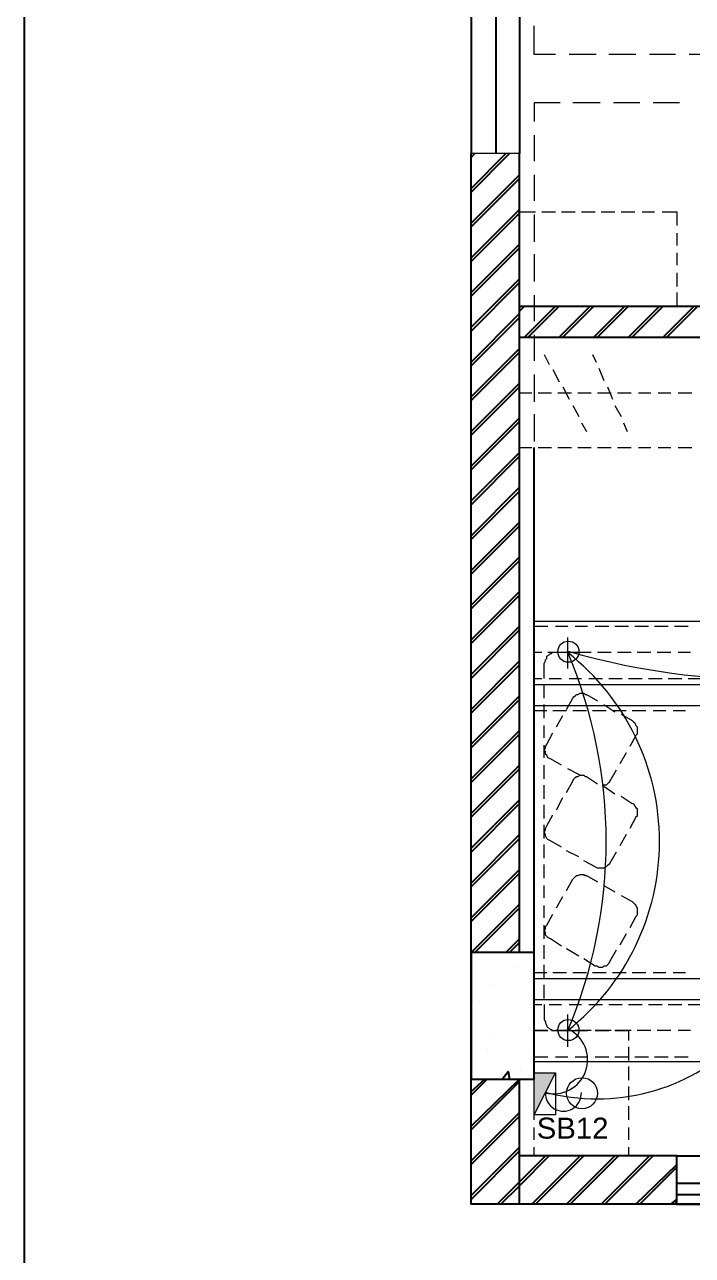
# Model space of a CAD drawing. Header units: millimetres. Extents: x 68955 to 118645, y -193284 to 16474.
# Drawn here: x 68955 to 72137, y -148731 to -142869 of the extents above; entities that cross this region are included whole.
import ezdxf

# ---------------------------------------------------------------- set-up
doc = ezdxf.new("R2010")
doc.units = ezdxf.units.MM
for name, color, linetype, true_color in [('PDF8_celling', 7, 'Continuous', 0x00cc70), ('PDF8_coloum', 7, 'Continuous', 0x767676), ('PDF8_dotted line', 7, 'Continuous', 0x535353), ('PDF8_furniture', 7, 'Continuous', 0x989898), ('PDF8_light', 7, 'Continuous', 0xff8e53), ('PDF8_plan', 7, 'Continuous', 0x989898), ('PDF8_TEXT', 7, 'Continuous', 0x535353), ('PDF8_wall', 7, 'Continuous', 0x535353), ('PDF8_window', 7, 'Continuous', 0x535353), ('PDF8_wiring', 150, 'Continuous', 0x007fff)]:
    doc.layers.add(name, color=color, linetype=linetype, true_color=true_color)
doc.layers.add('PDF8_switch board', color=1, linetype='Continuous')
doc.styles.add('PDF Arial', font='arial.ttf')

msp = doc.modelspace()

# ---------------------------------------------------------------- linework, layer by layer
at = {"layer": 'PDF8_celling', "lineweight": 13}
for points in [[(71383.656, -145710.903), (73835.735, -145710.903)], [(71383.656, -146012.243), (73534.395, -146012.243)], [(71383.656, -146112.689), (73433.948, -146112.689)], [(71383.656, -147412.586), (73433.948, -147412.586)], [(71383.656, -147513.033), (73534.395, -147513.033)], [(71383.656, -147808.464), (73835.735, -147808.464)]]:
    msp.add_lwpolyline(points, dxfattribs=at)
at = {"layer": 'PDF8_coloum', "lineweight": 25}
for points in [[(71082.317, -143648.794), (71247.758, -143483.352)], [(71082.317, -143501.078), (71100.043, -143483.352)], [(71082.317, -143666.52), (71265.484, -143483.352)], [(71082.317, -143814.235), (71312.753, -143583.799)], [(71082.317, -143831.961), (71312.753, -143601.525)], [(71082.317, -143979.677), (71312.753, -143749.24)], [(71082.317, -143997.402), (71312.753, -143766.966)], [(71082.317, -144145.118), (71312.753, -143914.682)], [(71082.317, -144162.844), (71312.753, -143932.408)], [(71082.317, -144310.559), (71312.753, -144080.123)], [(71082.317, -144328.285), (71312.753, -144097.849)], [(71312.753, -144216.021), (71318.662, -144210.113)], [(71312.753, -144233.747), (71336.387, -144210.113)], [(71336.387, -144357.828), (71484.103, -144210.113)], [(71354.113, -144357.828), (71501.829, -144210.113)], [(71501.829, -144357.828), (71649.544, -144210.113)], [(71519.555, -144357.828), (71667.27, -144210.113)], [(71667.27, -144357.828), (71814.986, -144210.113)], [(71684.996, -144357.828), (71832.712, -144210.113)], [(71832.712, -144357.828), (71980.427, -144210.113)], [(71850.438, -144357.828), (71998.153, -144210.113)], [(71998.153, -144357.828), (72145.869, -144210.113)], [(72015.879, -144357.828), (72163.595, -144210.113)], [(71082.317, -144476.001), (71312.753, -144245.565)], [(71082.317, -144493.727), (71312.753, -144263.29)], [(71082.317, -144641.442), (71312.753, -144411.006)], [(71082.317, -144659.168), (71312.753, -144428.732)], [(71082.317, -144806.884), (71312.753, -144576.447)], [(71082.317, -144824.61), (71312.753, -144594.173)], [(71082.317, -144972.325), (71312.753, -144741.889)], [(71082.317, -144990.051), (71312.753, -144759.615)], [(71082.317, -145137.767), (71312.753, -144907.33)], [(71082.317, -145155.492), (71312.753, -144925.056)], [(71082.317, -145303.208), (71312.753, -145072.772)], [(71082.317, -145320.934), (71312.753, -145090.498)], [(71082.317, -145468.649), (71312.753, -145238.213)], [(71082.317, -145486.375), (71312.753, -145255.939)], [(71082.317, -145634.091), (71312.753, -145403.655)], [(71082.317, -145651.817), (71312.753, -145421.38)], [(71082.317, -145799.532), (71312.753, -145569.096)], [(71082.317, -145817.258), (71312.753, -145586.822)], [(71082.317, -145964.974), (71312.753, -145734.537)], [(71082.317, -145982.7), (71312.753, -145752.263)], [(71082.317, -146130.415), (71312.753, -145899.979)], [(71082.317, -146148.141), (71312.753, -145917.705)], [(71082.317, -146295.856), (71312.753, -146065.42)], [(71082.317, -146313.582), (71312.753, -146083.146)], [(71082.317, -146461.298), (71312.753, -146230.862)], [(71082.317, -146479.024), (71312.753, -146248.588)], [(71082.317, -146626.739), (71312.753, -146396.303)], [(71082.317, -146644.465), (71312.753, -146414.029)], [(71082.317, -146792.181), (71312.753, -146561.745)], [(71082.317, -146809.907), (71312.753, -146579.47)], [(71082.317, -146957.622), (71312.753, -146727.186)], [(71082.317, -146975.348), (71312.753, -146744.912)], [(71082.317, -147123.064), (71312.753, -146892.627)], [(71082.317, -147140.789), (71312.753, -146910.353)], [(71082.317, -147288.505), (71312.753, -147058.069)], [(71100.043, -147288.505), (71312.753, -147075.795)], [(71247.758, -147288.505), (71312.753, -147223.51)], [(71265.484, -147288.505), (71312.753, -147241.236)], [(71082.317, -147950.271), (71147.312, -147891.185)], [(71082.317, -148115.712), (71312.753, -147891.185)], [(71082.317, -147967.997), (71159.129, -147891.185)], [(71082.317, -148133.438), (71312.753, -147903.002)], [(71082.317, -148281.154), (71312.753, -148050.717)], [(71082.317, -148298.879), (71312.753, -148068.443)], [(71082.317, -148446.595), (71312.753, -148216.159)], [(71082.317, -148464.321), (71312.753, -148233.885)], [(71206.398, -148487.955), (71312.753, -148381.6), (71436.834, -148257.519)], [(71224.124, -148487.955), (71312.753, -148399.326), (71454.56, -148257.519)], [(71371.839, -148487.955), (71602.275, -148257.519)], [(71389.565, -148487.955), (71620.001, -148257.519)], [(71537.281, -148487.955), (71767.717, -148257.519)], [(71555.006, -148487.955), (71785.443, -148257.519)], [(71702.722, -148487.955), (71933.158, -148257.519)], [(71720.448, -148487.955), (71950.884, -148257.519)], [(71868.163, -148487.955), (72063.148, -148298.879)], [(71885.889, -148487.955), (72063.148, -148310.697)], [(72033.605, -148487.955), (72063.148, -148464.321)], [(72051.331, -148487.955), (72063.148, -148476.138)]]:
    msp.add_lwpolyline(points, dxfattribs=at)
at = {"layer": 'PDF8_coloum', "color": 251, "lineweight": 25, "true_color": 0x535353}
msp.add_lwpolyline([(71383.656, -147288.505), (71082.317, -147288.505), (71082.317, -147891.185), (71383.656, -147891.185)], close=True, dxfattribs=at)
at = {"layer": 'PDF8_dotted line', "lineweight": 20}
for points in [[(71484.103, -143010.662), (71383.656, -143010.662), (71383.656, -142874.764)], [(71679.088, -143010.662), (71549.098, -143010.662)], [(71868.163, -143010.662), (71738.174, -143010.662)], [(72057.239, -143010.662), (71933.158, -143010.662)], [(72246.315, -143010.662), (72122.234, -143010.662)], [(71507.737, -143241.099), (71383.656, -143241.099), (71383.656, -143329.728)], [(71696.813, -143241.099), (71566.824, -143241.099)], [(71885.889, -143241.099), (71761.808, -143241.099)], [(72074.965, -143241.099), (71950.884, -143241.099)], [(71383.656, -143394.723), (71383.656, -143518.804)], [(71383.656, -143583.799), (71383.656, -143707.88)], [(71383.656, -143772.875), (71383.656, -143902.864)], [(71383.656, -143961.951), (71383.656, -144091.94)], [(71383.656, -144156.935), (71383.656, -144281.016)], [(71383.656, -144346.011), (71383.656, -144470.092)], [(71383.656, -144535.087), (71383.656, -144665.077)], [(71383.656, -144724.163), (71383.656, -144854.153)], [(71383.656, -144919.147), (71383.656, -145043.229)], [(71383.656, -145108.223), (71383.656, -145232.304)], [(71383.656, -145297.299), (71383.656, -145421.38)], [(71383.656, -145486.375), (71383.656, -145616.365)], [(71383.656, -145675.451), (71383.656, -145805.441)], [(71383.656, -145870.436), (71383.656, -145994.517)], [(71383.656, -146059.512), (71383.656, -146183.593)], [(71383.656, -146248.588), (71383.656, -146378.577)], [(71383.656, -146437.663), (71383.656, -146567.653)], [(71383.656, -146632.648), (71383.656, -146756.729)], [(71383.656, -146821.724), (71383.656, -146945.805)], [(71383.656, -147010.8), (71383.656, -147140.789)], [(71383.656, -147199.876), (71383.656, -147288.505)]]:
    msp.add_lwpolyline(points, dxfattribs=at)
at = {"layer": 'PDF8_furniture', "color": 251, "lineweight": 20, "true_color": 0x535353}
msp.add_lwpolyline([(71312.753, -143483.352), (71082.317, -143483.352)], dxfattribs=at)
at = {"layer": 'PDF8_furniture', "lineweight": 20}
for points in [[(71312.753, -143826.052), (71312.753, -143761.057), (71389.565, -143761.057)], [(71419.108, -143761.057), (71484.103, -143761.057)], [(71513.646, -143761.057), (71578.641, -143761.057)], [(71608.184, -143761.057), (71673.179, -143761.057)], [(71702.722, -143761.057), (71767.717, -143761.057)], [(71797.26, -143761.057), (71862.255, -143761.057)], [(71897.707, -143761.057), (71956.793, -143761.057)], [(71992.245, -143761.057), (72063.148, -143761.057), (72063.148, -143826.052)], [(71312.753, -143920.59), (71312.753, -143861.504)], [(72063.148, -143861.504), (72063.148, -143920.59)], [(71312.753, -144015.128), (71312.753, -143956.042)], [(72063.148, -143956.042), (72063.148, -144015.128)], [(71312.753, -144115.575), (71312.753, -144050.58)], [(72063.148, -144050.58), (72063.148, -144115.575)], [(71389.565, -144210.113), (71312.753, -144210.113), (71312.753, -144145.118)], [(72063.148, -144145.118), (72063.148, -144210.113), (71992.245, -144210.113)], [(71484.103, -144210.113), (71419.108, -144210.113)], [(71578.641, -144210.113), (71513.646, -144210.113)], [(71673.179, -144210.113), (71608.184, -144210.113)], [(71767.717, -144210.113), (71702.722, -144210.113)], [(71862.255, -144210.113), (71797.26, -144210.113)], [(71956.793, -144210.113), (71897.707, -144210.113)], [(71430.925, -144440.549), (71454.56, -144487.818)], [(71661.362, -144440.549), (71679.088, -144476.001)], [(71690.905, -144505.544), (71714.539, -144564.63)], [(71472.286, -144511.453), (71501.829, -144570.539)], [(71371.839, -144623.716), (71312.753, -144623.716)], [(71466.377, -144623.716), (71401.382, -144623.716)], [(71560.915, -144623.716), (71495.92, -144623.716)], [(71519.555, -144594.173), (71549.098, -144653.259)], [(71655.453, -144623.716), (71590.458, -144623.716)], [(71749.991, -144623.716), (71684.996, -144623.716)], [(71732.265, -144594.173), (71755.9, -144653.259)], [(71844.529, -144623.716), (71779.534, -144623.716)], [(71939.067, -144623.716), (71879.981, -144623.716)], [(72033.605, -144623.716), (71974.519, -144623.716)], [(72134.051, -144623.716), (72069.057, -144623.716)], [(71566.824, -144682.803), (71596.367, -144735.98)], [(71767.717, -144682.803), (71797.26, -144735.98)], [(71608.184, -144765.523), (71631.819, -144806.884)], [(71809.077, -144765.523), (71826.803, -144806.884)], [(71312.753, -144883.696), (71371.839, -144883.696)], [(71401.382, -144883.696), (71466.377, -144883.696)], [(71495.92, -144883.696), (71560.915, -144883.696)], [(71590.458, -144883.696), (71655.453, -144883.696)], [(71684.996, -144883.696), (71749.991, -144883.696)], [(71779.534, -144883.696), (71844.529, -144883.696)], [(71879.981, -144883.696), (71939.067, -144883.696)], [(71974.519, -144883.696), (72033.605, -144883.696)], [(72069.057, -144883.696), (72134.051, -144883.696)], [(71383.656, -145858.618), (71419.108, -145858.618)], [(71430.925, -145982.7), (71430.925, -145911.796), (71436.834, -145899.979), (71436.834, -145894.07), (71442.743, -145888.162), (71442.743, -145876.344), (71454.56, -145870.436), (71460.469, -145864.527), (71466.377, -145864.527), (71472.286, -145858.618), (71484.103, -145858.618), (71560.915, -145858.618)], [(71448.651, -145858.618), (71484.103, -145858.618)], [(71590.458, -145858.618), (71655.453, -145858.618)], [(71684.996, -145858.618), (71749.991, -145858.618)], [(71779.534, -145858.618), (71844.529, -145858.618)], [(71874.072, -145858.618), (71939.067, -145858.618)], [(71968.61, -145858.618), (72033.605, -145858.618)], [(72069.057, -145858.618), (72128.143, -145858.618)], [(71430.925, -146077.237), (71430.925, -146012.243)], [(71537.281, -146130.415), (71566.824, -146077.237), (71572.732, -146071.329), (71578.641, -146065.42), (71584.55, -146059.512), (71590.458, -146059.512), (71602.275, -146053.603), (71608.184, -146053.603), (71620.001, -146053.603), (71625.91, -146059.512), (71631.819, -146059.512), (71684.996, -146089.055)], [(71430.925, -146171.775), (71430.925, -146106.781)], [(71714.539, -146106.781), (71767.717, -146142.232)], [(71430.925, -146266.313), (71430.925, -146207.227)], [(71490.012, -146213.136), (71519.555, -146159.958)], [(71797.26, -146154.05), (71850.438, -146183.593), (71856.346, -146189.501), (71862.255, -146195.41), (71868.163, -146207.227), (71874.072, -146213.136), (71874.072, -146219.044), (71874.072, -146230.862), (71874.072, -146236.77), (71874.072, -146248.588), (71868.163, -146254.496), (71838.62, -146307.674)], [(71513.646, -146396.303), (71460.469, -146366.76), (71448.651, -146360.851), (71442.743, -146349.034), (71436.834, -146343.125), (71436.834, -146331.308), (71430.925, -146325.4), (71436.834, -146313.582), (71436.834, -146307.674), (71442.743, -146295.856), (71472.286, -146242.679)], [(71430.925, -146360.851), (71430.925, -146301.765)], [(71820.894, -146337.217), (71791.351, -146390.394)], [(71430.925, -146461.298), (71430.925, -146396.303)], [(71602.275, -146443.572), (71543.189, -146414.029)], [(71773.625, -146419.938), (71744.082, -146473.115), (71738.174, -146479.024), (71732.265, -146484.932), (71726.357, -146490.841), (71714.539, -146490.841), (71708.631, -146496.75)], [(71430.925, -146555.836), (71430.925, -146490.841)], [(71537.281, -146526.293), (71566.824, -146473.115), (71572.732, -146461.298), (71578.641, -146455.389), (71584.55, -146449.481), (71590.458, -146449.481), (71602.275, -146443.572), (71608.184, -146443.572), (71620.001, -146443.572), (71625.91, -146449.481), (71631.819, -146449.481), (71684.996, -146484.932)], [(71714.539, -146496.75), (71767.717, -146532.201)], [(71490.012, -146609.013), (71519.555, -146549.927)], [(71797.26, -146544.019), (71850.438, -146579.47), (71856.346, -146579.47), (71862.255, -146591.288), (71868.163, -146597.196), (71874.072, -146603.105), (71874.072, -146609.013), (71874.072, -146620.831), (71874.072, -146626.739), (71874.072, -146638.557), (71868.163, -146644.465), (71838.62, -146697.643)], [(71430.925, -146650.374), (71430.925, -146585.379)], [(71513.646, -146786.272), (71460.469, -146756.729), (71448.651, -146750.82), (71442.743, -146744.912), (71436.834, -146733.095), (71436.834, -146727.186), (71430.925, -146715.369), (71436.834, -146703.551), (71436.834, -146697.643), (71442.743, -146685.826), (71472.286, -146632.648)], [(71430.925, -146744.912), (71430.925, -146679.917)], [(71820.894, -146727.186), (71791.351, -146780.364)], [(71430.925, -146839.45), (71430.925, -146774.455)], [(71596.367, -146833.541), (71537.281, -146803.998)], [(71773.625, -146809.907), (71744.082, -146863.084), (71738.174, -146868.993), (71732.265, -146874.901), (71726.357, -146880.81), (71714.539, -146886.719), (71708.631, -146886.719), (71702.722, -146886.719), (71690.905, -146886.719), (71684.996, -146886.719), (71673.179, -146880.81), (71620.001, -146851.267)], [(71430.925, -146933.988), (71430.925, -146868.993)], [(71430.925, -147028.526), (71430.925, -146969.439)], [(71537.281, -146993.074), (71566.824, -146939.896), (71572.732, -146933.988), (71578.641, -146928.079), (71584.55, -146922.17), (71590.458, -146922.17), (71602.275, -146916.262), (71608.184, -146916.262), (71620.001, -146916.262), (71625.91, -146922.17), (71631.819, -146922.17), (71684.996, -146951.714)], [(71714.539, -146969.439), (71767.717, -146998.983)], [(71490.012, -147075.795), (71519.555, -147022.617)], [(71797.26, -147016.708), (71850.438, -147046.252), (71856.346, -147052.16), (71862.255, -147058.069), (71868.163, -147063.977), (71874.072, -147075.795), (71874.072, -147081.703), (71874.072, -147093.521), (71874.072, -147099.429), (71874.072, -147111.246), (71868.163, -147117.155), (71838.62, -147170.333)], [(71430.925, -147123.064), (71430.925, -147063.977)], [(71513.646, -147258.962), (71460.469, -147223.51), (71448.651, -147217.602), (71442.743, -147211.693), (71436.834, -147205.784), (71436.834, -147193.967), (71430.925, -147188.058), (71436.834, -147176.241), (71436.834, -147164.424), (71442.743, -147158.515), (71472.286, -147105.338)], [(71430.925, -147223.51), (71430.925, -147158.515)], [(71820.894, -147199.876), (71791.351, -147253.053)], [(71430.925, -147318.048), (71430.925, -147253.053)], [(71596.367, -147306.231), (71537.281, -147270.779)], [(71773.625, -147276.688), (71744.082, -147329.865), (71738.174, -147341.683), (71732.265, -147347.591), (71726.357, -147353.5), (71714.539, -147353.5), (71708.631, -147359.409), (71702.722, -147359.409), (71690.905, -147359.409), (71684.996, -147353.5), (71673.179, -147353.5), (71620.001, -147318.048)], [(71430.925, -147412.586), (71430.925, -147347.591)], [(71430.925, -147507.124), (71430.925, -147442.129)], [(71430.925, -147536.667), (71430.925, -147607.571), (71436.834, -147619.388), (71436.834, -147625.297), (71442.743, -147637.114), (71442.743, -147643.022), (71454.56, -147648.931), (71460.469, -147654.84), (71466.377, -147654.84), (71472.286, -147660.748), (71484.103, -147660.748), (71543.189, -147660.748), (71484.103, -147660.748), (71560.915, -147660.748)], [(71383.656, -147660.748), (71448.651, -147660.748), (71383.656, -147660.748), (71383.656, -147708.017)], [(71655.453, -147660.748), (71590.458, -147660.748)], [(71749.991, -147660.748), (71684.996, -147660.748)], [(71832.712, -147660.748), (71767.717, -147660.748), (71832.712, -147660.748), (71832.712, -147708.017)], [(71844.529, -147660.748), (71779.534, -147660.748)], [(71939.067, -147660.748), (71874.072, -147660.748)], [(72033.605, -147660.748), (71968.61, -147660.748)], [(72128.143, -147660.748), (72069.057, -147660.748)], [(71383.656, -147802.555), (71383.656, -147737.56)], [(71832.712, -147737.56), (71832.712, -147802.555)], [(71383.656, -147897.093), (71383.656, -147832.098)], [(71832.712, -147832.098), (71832.712, -147897.093)], [(71383.656, -147991.631), (71383.656, -147926.636)], [(71832.712, -147926.636), (71832.712, -147991.631)], [(71383.656, -148086.169), (71383.656, -148021.174)], [(71832.712, -148021.174), (71832.712, -148086.169)], [(71383.656, -148180.707), (71383.656, -148121.621)], [(71832.712, -148121.621), (71832.712, -148180.707)], [(71448.651, -148257.519), (71383.656, -148257.519), (71383.656, -148216.159)], [(71543.189, -148257.519), (71484.103, -148257.519)], [(71637.727, -148257.519), (71578.641, -148257.519)], [(71738.174, -148257.519), (71673.179, -148257.519)], [(71832.712, -148216.159), (71832.712, -148257.519), (71767.717, -148257.519)]]:
    msp.add_lwpolyline(points, dxfattribs=at)
for points in [[(71637.727, -147660.748), (71578.641, -147660.748)], [(71738.174, -147660.748), (71673.179, -147660.748)]]:
    msp.add_lwpolyline(points, close=True, dxfattribs=at)
at = {"layer": 'PDF8_light', "lineweight": 13}
for points in [[(71383.656, -145734.537), (71448.651, -145734.537)], [(71484.103, -145734.537), (71543.189, -145734.537)], [(71578.641, -145734.537), (71637.727, -145734.537)], [(71673.179, -145734.537), (71738.174, -145734.537)], [(71767.717, -145734.537), (71832.712, -145734.537)], [(71862.255, -145734.537), (71927.25, -145734.537)], [(71956.793, -145734.537), (72021.788, -145734.537)], [(72051.331, -145734.537), (72116.326, -145734.537)], [(71543.189, -145935.431), (71543.189, -145787.715)], [(71466.377, -145858.618), (71614.093, -145858.618)], [(71383.656, -145982.7), (71419.108, -145982.7)], [(71454.56, -145982.7), (71513.646, -145982.7)], [(71549.098, -145982.7), (71608.184, -145982.7)], [(71643.636, -145982.7), (71708.631, -145982.7)], [(71738.174, -145982.7), (71803.169, -145982.7)], [(71832.712, -145982.7), (71897.707, -145982.7)], [(71927.25, -145982.7), (71992.245, -145982.7)], [(72021.788, -145982.7), (72086.782, -145982.7)], [(72116.326, -145982.7), (72181.32, -145982.7)], [(71383.656, -146136.324), (71442.743, -146136.324)], [(71472.286, -146136.324), (71537.281, -146136.324)], [(71566.824, -146136.324), (71631.819, -146136.324)], [(71661.362, -146136.324), (71726.357, -146136.324)], [(71755.9, -146136.324), (71820.894, -146136.324)], [(71850.438, -146136.324), (71915.432, -146136.324)], [(71950.884, -146136.324), (72009.97, -146136.324)], [(72045.422, -146136.324), (72104.508, -146136.324)], [(71383.656, -147383.043), (71442.743, -147383.043)], [(71472.286, -147383.043), (71537.281, -147383.043)], [(71566.824, -147383.043), (71631.819, -147383.043)], [(71661.362, -147383.043), (71726.357, -147383.043)], [(71755.9, -147383.043), (71820.894, -147383.043)], [(71850.438, -147383.043), (71915.432, -147383.043)], [(71950.884, -147383.043), (72009.97, -147383.043)], [(72045.422, -147383.043), (72104.508, -147383.043)], [(71383.656, -147536.667), (71419.108, -147536.667)], [(71454.56, -147536.667), (71513.646, -147536.667)], [(71549.098, -147536.667), (71608.184, -147536.667)], [(71643.636, -147536.667), (71708.631, -147536.667)], [(71738.174, -147536.667), (71803.169, -147536.667)], [(71832.712, -147536.667), (71897.707, -147536.667)], [(71927.25, -147536.667), (71992.245, -147536.667)], [(72021.788, -147536.667), (72086.782, -147536.667)], [(72116.326, -147536.667), (72181.32, -147536.667)], [(71543.189, -147737.56), (71543.189, -147583.936)], [(71466.377, -147660.748), (71614.093, -147660.748)], [(71383.656, -147784.829), (71448.651, -147784.829)], [(71484.103, -147784.829), (71543.189, -147784.829)], [(71578.641, -147784.829), (71637.727, -147784.829)], [(71673.179, -147784.829), (71738.174, -147784.829)], [(71767.717, -147784.829), (71832.712, -147784.829)], [(71862.255, -147784.829), (71927.25, -147784.829)], [(71956.793, -147784.829), (72021.788, -147784.829)], [(72051.331, -147784.829), (72116.326, -147784.829)]]:
    msp.add_lwpolyline(points, dxfattribs=at)
for centre, radius in [((71546.143, -145855.665), 50.224), ((71546.143, -147657.794), 50.224), ((71611.138, -147959.134), 73.858)]:
    msp.add_circle(centre, radius, dxfattribs=at)
at = {"layer": 'PDF8_plan', "color": 251, "lineweight": 25, "true_color": 0x535353}
for points in [[(76411.894, -148487.955), (76411.894, -146018.151), (76565.518, -146018.151), (76565.518, -148487.955), (71082.317, -148487.955), (71082.317, -144357.828), (71082.317, -143483.352)], [(71312.753, -144357.828), (71312.753, -143483.352)], [(71312.753, -144210.113), (75513.783, -144210.113)], [(71312.753, -147288.505), (71312.753, -144357.828), (75513.783, -144357.828)], [(71383.656, -147288.505), (71383.656, -144883.696)], [(71383.656, -147660.748), (71383.656, -145858.618)], [(71312.753, -148487.955), (71312.753, -147891.185)], [(72063.148, -148487.955), (72063.148, -148257.519), (71312.753, -148257.519)]]:
    msp.add_lwpolyline(points, dxfattribs=at)
at = {"layer": 'PDF8_plan', "lineweight": 25}
for points in [[(71306.844, -147359.409), (71306.844, -147359.409)], [(71194.58, -147442.129), (71194.58, -147442.129)], [(71123.677, -147518.941), (71123.677, -147518.941)], [(71188.672, -147690.291), (71188.672, -147690.291)], [(71159.129, -147749.378), (71159.129, -147749.378)], [(71360.022, -147767.103), (71360.022, -147767.103)], [(71318.662, -147849.824), (71318.662, -147849.824)], [(71230.032, -147891.185), (71259.575, -147855.733), (71265.484, -147891.185)]]:
    msp.add_lwpolyline(points, dxfattribs=at)
at = {"layer": 'PDF8_switch board', "lineweight": 13}
msp.add_lwpolyline([(71383.656, -148062.535), (71484.103, -147861.641), (71484.103, -148062.535), (71383.656, -148062.535), (71383.656, -147861.641), (71484.103, -147861.641)], dxfattribs=at)
at = {"layer": 'PDF8_switch board', "transparency": 33554559}
msp.add_solid([(71383.656, -147861.641), (71484.103, -147861.641), (71383.656, -148062.535)], dxfattribs=at)
at = {"layer": 'PDF8_wall', "lineweight": 25}
msp.add_lwpolyline([(105529.585, -159873.871), (68955.213, -159873.871), (68955.213, -135542.164), (105529.585, -135542.164)], dxfattribs=at)
at = {"layer": 'PDF8_window', "lineweight": 25}
for points in [[(71082.317, -142585.242), (71082.317, -143483.352)], [(71200.489, -142585.242), (71200.489, -143483.352)], [(71312.753, -142585.242), (71312.753, -143483.352)], [(72063.148, -148257.519), (75661.499, -148257.519)], [(72063.148, -148387.509), (75661.499, -148387.509)], [(72063.148, -148440.686), (75661.499, -148440.686)], [(72063.148, -148487.955), (75661.499, -148487.955)]]:
    msp.add_lwpolyline(points, dxfattribs=at)
at = {"layer": 'PDF8_wiring', "lineweight": 18}
for centre, radius, start, end in [((72503.442, -142514.578), 3474.174, 253.9607891, 327.0365192), ((69424.949, -146759.683), 2301.408, 336.9781547, 23.0218453), ((70837.108, -146759.683), 1143.319, 308.2324368, 51.7675632), ((71682.042, -147019.663), 966.059, 255.2233764, 13.3154508), ((71475.24, -147799.601), 162.487, 255.9814622, 64.3687508), ((71522.511, -147959.133), 85.677, 177.5890592, 2.4109408)]:
    msp.add_arc(centre, radius, start, end, dxfattribs=at)

# ---------------------------------------------------------------- texts
at = {"layer": 'PDF8_TEXT', "insert": (71395.474, -148176.503), "char_height": 99.9857, "attachment_point": 7, "style": 'PDF Arial'}
msp.add_mtext('SB12', dxfattribs=at)

doc.saveas('drawing.dxf')
